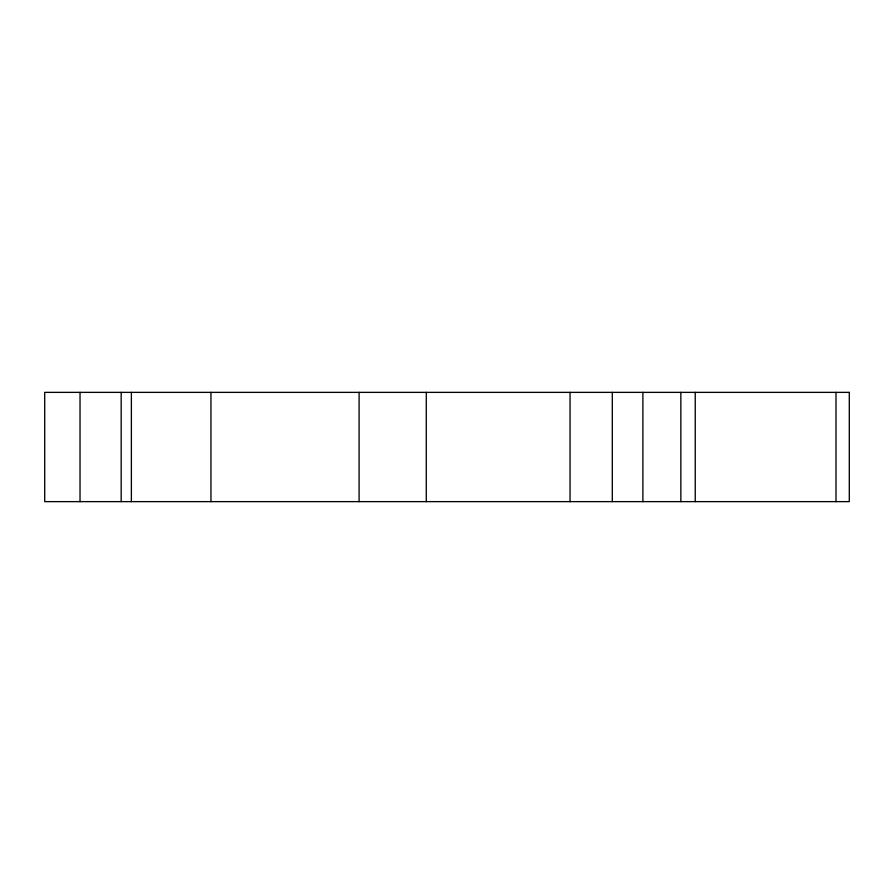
<?xml version="1.0" encoding="UTF-8"?>
<svg xmlns="http://www.w3.org/2000/svg" width="894" height="894" viewBox="0 0 894 894"><rect width="100%" height="100%" fill="white"/><g stroke="black" fill="none" stroke-linecap="round" stroke-linejoin="round"><path stroke-width="1.34" d="M836.002 392.365L836.002 501.635M695.241 392.365L695.241 501.635M680.859 392.365L680.859 501.635M642.887 392.365L642.887 501.635M612.301 392.365L612.301 501.635M570.048 392.365L570.048 501.635M426.282 392.365L426.282 501.635M359.097 392.365L359.097 501.635M210.95 392.365L210.95 501.635M131.373 392.365L131.373 501.635M121.182 392.365L121.182 501.635M80.024 392.365L80.024 501.635M849.3 392.365L44.7 392.365L44.7 501.635L849.3 501.635L849.3 392.365"/></g></svg>
